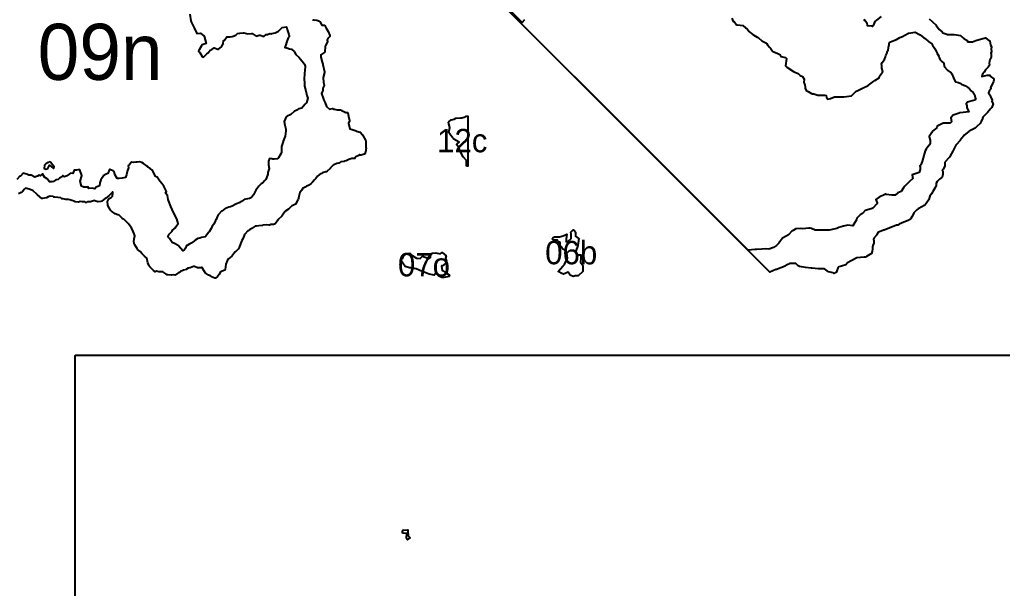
# Model space of a CAD drawing. Header units: millimetres. Extents: x 0 to 600, y 0 to 900.
# Drawn here: x 283.1 to 388.3, y 707.8 to 768.7 of the extents above; entities that cross this region are included whole.
import ezdxf
from ezdxf.enums import TextEntityAlignment as Align

# ---------------------------------------------------------------- set-up
doc = ezdxf.new("R2010")
doc.units = ezdxf.units.MM
doc.layers.add('CORTE', color=1, linetype='Continuous')
doc.layers.add('GRABADO', color=5, linetype='Continuous')

msp = doc.modelspace()

# ---------------------------------------------------------------- linework, layer by layer
at = {"layer": 'CORTE'}
for points in [[(380.47, 768.79), (380.79, 768.5), (380.86, 768.42), (381.19, 768.13), (381.24, 768.05), (381.46, 767.74), (381.54, 767.62), (381.88, 767.39), (381.93, 767.28), (382.36, 767.12), (382.44, 767.11), (382.6, 767.1), (383.16, 767.1), (383.39, 767.06), (383.82, 766.98), (383.98, 766.85), (384.24, 766.65), (384.51, 766.5), (384.63, 766.31), (385.11, 766.3), (385.46, 766.47), (385.82, 766.56), (386.51, 766.74), (386.91, 766.43), (386.99, 766.43), (387.06, 765.97), (387.14, 765.77), (387.12, 765.54), (387.14, 765.26), (387.09, 765.11), (387.1, 764.99), (387.12, 764.68), (386.99, 764.4), (386.92, 764.23), (386.9, 764.03), (386.92, 763.81), (386.78, 763.6), (386.5, 763.3), (386.35, 763.05), (386.19, 762.85), (386.13, 762.6), (386.7, 762.75), (386.98, 762.73), (387.02, 762.62), (387.39, 762.35), (387.41, 762.2), (387.36, 762.06), (387.22, 761.73), (387.06, 761.42), (387.1, 761.31), (386.89, 761.04), (386.83, 760.87), (387.06, 760.52), (387.06, 760.46), (387.06, 760.45), (387.21, 760.08), (387.2, 759.91), (387.32, 759.67), (387.17, 759.3), (387.07, 759.16), (386.72, 758.74), (386.65, 758.68), (386.24, 758.24), (386.22, 758.21), (386.18, 758.12), (386.04, 757.77), (385.95, 757.56), (385.58, 757.26), (385.41, 757.08), (384.89, 756.82), (384.77, 756.74), (384.74, 756.72), (384.23, 756.31), (384.15, 756.22), (383.8, 755.77), (383.78, 755.75), (383.37, 755.3), (383.33, 755.26), (383.33, 755.26), (383.1, 754.82), (383.01, 754.62), (382.87, 754.36), (382.66, 753.98), (382.59, 753.89), (382.18, 753.48), (382.17, 753.44), (382.16, 753.37), (382.14, 753.01), (381.98, 752.69), (381.88, 752.56), (381.93, 752.43), (381.94, 752.15), (381.86, 751.83), (381.6, 751.63), (381.35, 751.35), (381.22, 751.18), (381.21, 750.94), (381.15, 750.75), (381.09, 750.64), (380.86, 750.28), (380.71, 750.03), (380.53, 749.81), (380.44, 749.43), (380.43, 749.39), (380.42, 749.35), (380.03, 748.88), (379.93, 748.81), (379.68, 748.66), (379.31, 748.44), (379.15, 748.33), (378.82, 748.01), (378.8, 747.89), (378.61, 747.58), (378.51, 747.42), (378.46, 747.34), (378.22, 747.19), (377.77, 747.02), (377.26, 746.8), (377.12, 746.68), (376.96, 746.69), (376.38, 746.44), (375.74, 746.2), (375.67, 746.17), (375.6, 746.14), (374.99, 745.9), (374.88, 745.64), (374.6, 745.34), (374.52, 745.19), (374.54, 745.02), (374.56, 744.78), (374.46, 744.52), (374.41, 744.33), (374.4, 744.13), (374.38, 743.9), (374.29, 743.67), (373.77, 743.35), (373.67, 743.26), (373.52, 743.26), (372.74, 743.19), (372.73, 743.18), (372.12, 742.86), (371.73, 742.64), (371.54, 742.46), (371.1, 742.3), (370.8, 742.22), (370.71, 742.1), (370.6, 741.8), (370.52, 741.64), (370.46, 741.58), (370.28, 741.51), (370.2, 741.59), (369.71, 741.71), (369.4, 741.9), (369.27, 742), (368.99, 742.01), (368.58, 742.03), (367.93, 742.09), (367.9, 742.09), (367.85, 742.09), (367.23, 742.16), (366.8, 742.22), (366.58, 742.26), (366.45, 742.33), (366.18, 742.6), (365.51, 742.57), (365.4, 742.5), (364.87, 742.24), (364.31, 742.01), (364.16, 741.96), (364.07, 741.93), (363.41, 741.66), (308.84, 796.24)], [(314.44, 768.7), (314.48, 768.68), (314.6, 768.66), (314.9, 768.64), (314.91, 768.64), (315.17, 768.52), (315.18, 768.52), (315.19, 768.51), (315.2, 768.5), (315.21, 768.49), (315.43, 768.09), (315.67, 768.08), (315.68, 768.09), (315.71, 768.08), (315.71, 768.07), (315.72, 768.07), (315.73, 768.06), (315.74, 768.06), (315.74, 768.05), (315.74, 768.05), (315.91, 767.76), (315.91, 767.76), (316.1, 767.41), (316.1, 767.41), (316.3, 766.98), (316.3, 766.97), (316.3, 766.95), (316.3, 766.94), (316.3, 766.93), (316.29, 766.91), (316.29, 766.9), (316.06, 766.67), (315.99, 766.52), (316.04, 766.36), (316.04, 766.35), (316.04, 766.33), (316.04, 766.32), (316.04, 766.3), (316.03, 766.3), (315.81, 765.93), (315.78, 765.76), (315.76, 765.26), (315.76, 765.25), (315.76, 765.23), (315.75, 765.22), (315.74, 765.21), (315.42, 764.98), (315.33, 764.93), (315.34, 764.66), (315.45, 764.12), (315.54, 763.91), (315.55, 763.91), (315.55, 763.89), (315.73, 763.1), (315.73, 763.09), (315.73, 763.07), (315.72, 763.04), (315.59, 762.48), (315.6, 761.97), (315.67, 761.67), (315.67, 761.67), (315.67, 761.66), (315.67, 761.64), (315.67, 761.63), (315.55, 761.36), (315.53, 761.06), (315.53, 761.05), (315.52, 761.04), (315.4, 760.77), (315.58, 760.3), (315.58, 760.3), (315.64, 760.07), (315.78, 759.77), (315.78, 759.77), (315.92, 759.39), (316.25, 759.1), (316.57, 759.17), (316.58, 759.17), (316.59, 759.17), (316.6, 759.17), (316.61, 759.17), (316.62, 759.16), (316.64, 759.15), (316.69, 759.1), (316.77, 759.09), (316.78, 759.09), (317.09, 759.03), (317.45, 759.05), (317.46, 759.05), (317.47, 759.04), (317.48, 759.04), (317.49, 759.03), (317.55, 758.98), (317.72, 758.9), (317.99, 758.76), (318.14, 758.76), (318.15, 758.76), (318.17, 758.76), (318.17, 758.76), (318.19, 758.75), (318.21, 758.73), (318.21, 758.72), (318.22, 758.71), (318.22, 758.7), (318.27, 758.34), (318.39, 757.9), (318.39, 757.89), (318.39, 757.87), (318.39, 757.85), (318.38, 757.84), (318.27, 757.59), (318.42, 757), (318.67, 756.93), (318.67, 756.93), (319.1, 756.77), (319.11, 756.77), (319.12, 756.77), (319.13, 756.76), (319.14, 756.76), (319.55, 756.63), (319.56, 756.63), (319.57, 756.62), (319.58, 756.62), (319.58, 756.61), (319.59, 756.61), (319.77, 756.37), (319.78, 756.37), (320.11, 755.77), (320.12, 755.76), (320.13, 755.71), (320.13, 755.71), (320.16, 754.96), (320.17, 754.95), (320.13, 754.7), (320.13, 754.69), (320.02, 754.33), (320.02, 754.32), (320.01, 754.32), (320.01, 754.31), (320, 754.3), (319.99, 754.29), (319.98, 754.29), (319.97, 754.28), (319.97, 754.28), (319.87, 754.26), (319.63, 754.19), (319.63, 754.19), (319.61, 754.19), (319.59, 754.19), (319.46, 754.24), (319.42, 754.17), (319.41, 754.16), (319.4, 754.15), (319.39, 754.14), (319.39, 754.14), (319.09, 754.02), (318.98, 753.87), (318.97, 753.86), (318.96, 753.85), (318.95, 753.85), (318.95, 753.84), (318.94, 753.84), (318.93, 753.84), (318.92, 753.83), (318.66, 753.84), (318.34, 753.7), (318.33, 753.7), (318.32, 753.7), (318.26, 753.69), (318.04, 753.57), (318.04, 753.57), (318.02, 753.56), (318.01, 753.56), (317.86, 753.55), (317.82, 753.52), (317.81, 753.51), (317.79, 753.51), (317.78, 753.5), (317.46, 753.46), (317.25, 753.33), (317.25, 753.33), (317.23, 753.32), (317.05, 753.3), (316.7, 753.14), (316.68, 753.13), (316.34, 752.78), (316.31, 752.76), (315.96, 752.43), (315.95, 752.41), (315.94, 752.4), (315.92, 752.39), (315.91, 752.39), (315.91, 752.39), (315.86, 752.38), (315.52, 752.28), (315.41, 752.21), (315.14, 752.06), (314.98, 751.94), (314.79, 751.68), (314.64, 751.53), (314.42, 751.28), (314.42, 751.28), (314.28, 751.15), (314.28, 751.15), (314.04, 750.97), (314.03, 750.96), (314.02, 750.95), (313.79, 750.87), (313.64, 750.76), (313.63, 750.75), (313.35, 750.6), (313.28, 750.45), (313.28, 750.45), (313.07, 750.17), (312.97, 749.77), (312.94, 749.59), (312.94, 749.59), (312.88, 749.4), (312.87, 749.39), (312.7, 749.07), (312.7, 749.07), (312.65, 748.98), (312.64, 748.97), (312.63, 748.95), (312.62, 748.95), (312.25, 748.76), (312.24, 748.76), (312.24, 748.76), (312.23, 748.75), (311.87, 748.39), (311.86, 748.39), (311.86, 748.39), (311.48, 748.14), (311.44, 748.09), (311.14, 747.67), (311.14, 747.66), (311.13, 747.65), (311.13, 747.65), (310.77, 747.31), (310.76, 747.3), (310.72, 747.23), (310.72, 747.23), (310.47, 746.85), (310.46, 746.85), (310.45, 746.84), (310.44, 746.83), (310.42, 746.82), (310.37, 746.81), (310.25, 746.77), (310.25, 746.76), (310.23, 746.76), (309.96, 746.75), (309.82, 746.69), (309.81, 746.69), (309.8, 746.69), (309.79, 746.69), (309.52, 746.73), (309.16, 746.68), (309.16, 746.68), (309.15, 746.68), (309.11, 746.68), (309.09, 746.67), (309.08, 746.67), (308.7, 746.63), (308.44, 746.58), (308.43, 746.58), (308.3, 746.57), (307.97, 746.36), (307.95, 746.34), (307.94, 746.33), (307.73, 746.21), (307.54, 746.08), (307.54, 746.08), (307.52, 746.07), (307.19, 745.72), (307.18, 745.72), (307.17, 745.71), (307.15, 745.7), (307.11, 745.59), (306.96, 745.21), (306.96, 745.21), (306.88, 745.04), (306.72, 744.7), (306.57, 744.29), (306.52, 744.16), (306.52, 744.16), (306.51, 744.14), (306.5, 744.14), (306.18, 743.85), (306.11, 743.8), (305.84, 743.41), (305.83, 743.4), (305.83, 743.39), (305.82, 743.39), (305.78, 743.37), (305.45, 743.07), (305.44, 743.07), (305.42, 743.06), (305.37, 743.05), (305.22, 742.71), (305.17, 742.56), (305.16, 742.56), (305.14, 742.5), (305.07, 741.94), (305.07, 741.93), (305.06, 741.91), (305.05, 741.9), (305.05, 741.89), (305.03, 741.88), (304.77, 741.78), (304.56, 741.65), (304.44, 741.4), (304.43, 741.4), (304.27, 741.2), (304.27, 741.19), (304.04, 741.01), (304.04, 741.01), (304.03, 741), (304.01, 741), (304, 741), (303.99, 741), (303.98, 741), (303.61, 741.17), (303.61, 741.18), (303.6, 741.18), (303.51, 741.26), (303.28, 741.35), (303.28, 741.35), (303.27, 741.36), (303.05, 741.52), (303.01, 741.53), (303, 741.53), (302.98, 741.54), (302.97, 741.55), (302.97, 741.56), (302.78, 741.84), (302.78, 741.85), (302.6, 742.15), (302.58, 742.16), (302.55, 742.15), (302.55, 742.15), (302.54, 742.14), (302.53, 742.14), (302.52, 742.14), (302.17, 742.12), (302.16, 742.12), (302.14, 742.12), (302.14, 742.12), (302.13, 742.13), (301.8, 742.28), (301.74, 742.27), (301.7, 742.25), (301.7, 742.25), (301.34, 742.12), (301.33, 742.12), (301.13, 742.08), (300.95, 741.97), (300.94, 741.97), (300.93, 741.96), (300.93, 741.96), (300.6, 741.88), (300.55, 741.84), (300.55, 741.84), (300.54, 741.84), (300.3, 741.72), (300.16, 741.62), (300.15, 741.61), (300.14, 741.61), (300.12, 741.61), (299.77, 741.37), (299.77, 741.36), (299.75, 741.36), (299.74, 741.35), (299.73, 741.35), (299.57, 741.38), (299.32, 741.34), (299.32, 741.34), (299.31, 741.34), (298.94, 741.36), (298.93, 741.36), (298.92, 741.36), (298.87, 741.37), (298.85, 741.38), (298.72, 741.47), (298.39, 741.68), (298.28, 741.7), (298, 741.71), (297.99, 741.71), (297.73, 741.76), (297.59, 741.71), (297.59, 741.71), (297.58, 741.71), (297.56, 741.71), (297.54, 741.71), (297.53, 741.72), (297.53, 741.73), (297.39, 741.85), (297.03, 742.21), (297.02, 742.22), (296.91, 742.38), (296.91, 742.38), (296.9, 742.39), (296.8, 742.65), (296.68, 743.14), (296.45, 743.36), (296.45, 743.36), (296.2, 743.62), (295.96, 743.86), (295.7, 744.1), (295.69, 744.11), (295.42, 744.59), (295.33, 744.74), (295.33, 744.75), (295.33, 744.75), (295.33, 744.76), (295.33, 744.77), (295.3, 744.9), (295.3, 744.9), (295.3, 744.91), (295.33, 745.24), (295.39, 745.56), (295.35, 745.76), (295.22, 746.01), (295.22, 746.01), (295.04, 746.41), (294.68, 746.87), (294.62, 746.95), (294.21, 747.32), (294.1, 747.38), (294.1, 747.38), (294.08, 747.39), (293.73, 747.76), (293.57, 747.81), (293.3, 747.9), (293.29, 747.9), (293.28, 747.91), (292.92, 748.18), (292.92, 748.18), (292.8, 748.29), (292.79, 748.3), (292.52, 748.81), (292.52, 748.81), (292.51, 748.83), (292.48, 749.21), (292.47, 749.22), (292.48, 749.23), (292.48, 749.24), (292.62, 749.51), (292.62, 749.52), (292.65, 749.55), (292.86, 749.66), (293, 749.81), (293.04, 750.13), (293.02, 750.24), (293.02, 750.24), (293.01, 750.23), (292.68, 749.9), (292.68, 749.9), (292.64, 749.87), (292.64, 749.87), (292.3, 749.58), (292.29, 749.57), (292.22, 749.53), (291.91, 749.28), (291.91, 749.27), (291.89, 749.27), (291.76, 749.22), (291.75, 749.22), (291.47, 749.18), (291.46, 749.18), (291.44, 749.18), (291.12, 749.29), (291.03, 749.32), (290.98, 749.29), (290.97, 749.28), (290.65, 749.17), (290.64, 749.17), (290.62, 749.17), (290.33, 749.18), (290.25, 749.11), (290.24, 749.1), (290.23, 749.1), (290.23, 749.1), (290.22, 749.1), (290.21, 749.1), (290.2, 749.1), (290.18, 749.1), (290.17, 749.1), (290.16, 749.11), (290.16, 749.11), (290.04, 749.19), (289.77, 749.19), (289.54, 749.21), (289.38, 749.15), (289.37, 749.15), (289.36, 749.15), (289.35, 749.15), (289.05, 749.17), (289.04, 749.17), (289.03, 749.18), (288.89, 749.25), (288.64, 749.34), (288.46, 749.39), (288.31, 749.42), (288.04, 749.44), (288.03, 749.44), (287.74, 749.51), (287.63, 749.5), (287.62, 749.5), (287.6, 749.5), (287.59, 749.51), (287.57, 749.51), (287.57, 749.52), (287.56, 749.53), (287.49, 749.61), (287.16, 749.66), (286.82, 749.69), (286.74, 749.7), (286.73, 749.7), (286.73, 749.7), (286.72, 749.7), (286.65, 749.74), (286.32, 749.81), (286.12, 749.71), (285.96, 749.61), (285.96, 749.61), (285.93, 749.6), (285.53, 749.54), (285.52, 749.53), (285.51, 749.53), (285.5, 749.53), (285.49, 749.53), (285.47, 749.54), (285.47, 749.54), (285.45, 749.55), (285.45, 749.55), (284.98, 749.94), (284.97, 749.94), (284.91, 750.01), (284.5, 750.37), (284.38, 750.43), (284.07, 750.55), (283.68, 750.65), (283.57, 750.53), (283.37, 750.28), (283.36, 750.27), (283.36, 750.27), (283.34, 750.25), (283.33, 750.24), (283.24, 750.2), (282.93, 750.04)], [(373.44, 768.72), (373.63, 768.58), (373.8, 768.33), (373.83, 768.05), (374.31, 768.03), (374.4, 767.97), (374.49, 768.03), (374.5, 768.05), (374.55, 768.13), (374.69, 768.5), (374.88, 768.62), (375.36, 769.01)], [(289, 691.39), (289, 709.95), (289, 710.35), (289, 710.85), (289, 711.16), (289, 711.55), (289, 711.93), (289, 712.17), (289, 712.52), (289, 712.83), (289, 713.22), (289, 713.64), (289, 732.68), (289, 732.69), (289, 732.7), (289, 732.71), (289.01, 732.71), (289.01, 732.72), (289.01, 732.72), (289.01, 732.72), (289.02, 732.74), (289.04, 732.75), (289.05, 732.75), (289.07, 732.76), (351.11, 732.76), (351.11, 732.76), (352.06, 732.76), (352.2, 732.76), (353, 732.76), (353.02, 732.76), (353.02, 732.76), (353.03, 732.76), (353.03, 732.76), (353.03, 732.76), (353.04, 732.76), (353.98, 732.76), (354.52, 732.76), (355.58, 732.76), (462.24, 732.76)]]:
    msp.add_lwpolyline(points, dxfattribs=at)
for points in [[(330.93, 753), (330.93, 753.6), (330.59, 753.97), (330.58, 753.98), (330.58, 753.98), (330.58, 753.99), (330.33, 754.45), (330.32, 754.46), (330.3, 754.52), (330.3, 754.52), (330.24, 754.66), (330.06, 755.03), (329.9, 755.29), (329.9, 755.3), (329.9, 755.3), (329.89, 755.31), (329.89, 755.32), (329.89, 755.32), (329.89, 755.33), (329.89, 755.34), (329.9, 755.36), (329.9, 755.37), (329.91, 755.38), (329.91, 755.38), (330.13, 755.58), (329.58, 755.9), (329.58, 755.91), (329.57, 755.91), (329.56, 755.92), (329.44, 756.07), (329.44, 756.07), (329.26, 756.29), (329.05, 756.59), (329.04, 756.6), (329.03, 756.62), (329.03, 756.62), (329.03, 756.63), (329.03, 756.64), (329.03, 756.65), (329.03, 756.65), (329.11, 756.98), (329.15, 757.16), (329.03, 757.53), (329.03, 757.54), (329.01, 757.67), (329.01, 757.68), (329.01, 757.7), (329.01, 757.7), (329.01, 757.71), (329.02, 757.72), (329.02, 757.72), (329.02, 757.73), (329.03, 757.73), (329.03, 757.74), (329.29, 757.95), (329.3, 757.96), (329.31, 757.96), (329.31, 757.96), (329.32, 757.97), (329.59, 758.03), (329.77, 758.13), (329.78, 758.14), (329.79, 758.14), (329.79, 758.14), (330.3, 758.18), (330.31, 758.19), (330.43, 758.19), (330.79, 758.27), (330.85, 758.34), (330.85, 758.34), (330.85, 758.34), (330.86, 758.35), (330.87, 758.35), (330.88, 758.36), (330.89, 758.36), (330.9, 758.36), (331.01, 758.36), (331.02, 758.36), (331.02, 758.36), (331.03, 758.36), (331.04, 758.35), (331.05, 758.35), (331.05, 758.34), (331.06, 758.34), (331.07, 758.33), (331.07, 758.32), (331.08, 758.31), (331.08, 758.31), (331.08, 758.3), (331.08, 758.29), (331.08, 758.29), (331.08, 753), (330.93, 753)], [(341.75, 743.16), (341.68, 743.7), (341.58, 743.8), (341.46, 744.05), (341.25, 744.11), (341.12, 744.33), (340.96, 744.51), (340.96, 744.82), (340.72, 744.94), (340.68, 745.1), (340.23, 745.1), (340.18, 745.14), (340.11, 745.22), (340.2, 745.38), (340.35, 745.45), (340.88, 745.45), (341.28, 745.54), (341.67, 745.71), (341.6, 745.22), (341.6, 744.92), (341.79, 744.95), (342.14, 745.26), (342.14, 745.73), (342.09, 745.95), (342.34, 746.2), (342.49, 746.1), (342.6, 745.95), (342.6, 745.51), (342.9, 745.3), (342.95, 745.27), (342.84, 744.52), (342.77, 744.29), (342.59, 743.85), (342.72, 743.63), (342.89, 743.53), (343.18, 743.53), (343.18, 743.14), (343.14, 742.73), (343.33, 742.48), (343.37, 742.33), (343.37, 741.73), (342.9, 741.28), (342.58, 741.28), (342.35, 741.21), (342.01, 741.32), (341.8, 741.66), (341.3, 741.43), (341.14, 741.53), (340.75, 741.74), (341.25, 742.31), (341.41, 742.49), (341.75, 743.16)], [(329.1, 741.28), (329.08, 741.24), (329.06, 741.21), (328.51, 741.07), (328.3, 741.1), (327.96, 741.22), (327.63, 741.56), (327.45, 741.35), (326.91, 741.45), (326.23, 741.72), (326.21, 741.73), (326.19, 741.74), (325.52, 742.01), (325.01, 742.13), (324.83, 742.13), (324.36, 742.27), (324.09, 742.63), (323.95, 742.82), (323.86, 743.04), (324.09, 743.15), (324.16, 743.37), (324.26, 743.44), (324.52, 743.67), (324.87, 743.69), (325.12, 743.44), (325.56, 743.16), (325.96, 743.12), (326.21, 743.36), (326.49, 743.28), (326.92, 743.13), (327.08, 743.23), (327.05, 743.39), (327.25, 743.7), (327.63, 743.74), (328.11, 743.61), (328.32, 743.77), (328.74, 743.4), (328.68, 743.17), (328.79, 742.85), (328.69, 742.57), (328.35, 742.35), (328.26, 742.33), (328.24, 742.31), (328.32, 741.83), (328.32, 741.83), (328.35, 741.82), (328.79, 741.55), (329.08, 741.36), (329.1, 741.28)]]:
    msp.add_lwpolyline(points, close=True, dxfattribs=at)
at = {"layer": 'GRABADO'}
for points in [[(359.34, 768.84), (359.48, 768.5), (359.58, 768.48), (359.85, 768.14), (359.95, 768.12), (360.51, 768.07), (360.81, 767.81), (360.95, 767.75), (361.19, 767.42), (361.28, 767.34), (361.63, 767.07), (361.7, 767.03), (362.04, 766.82), (362.16, 766.76), (362.2, 766.73), (362.56, 766.41), (362.63, 766.38), (363.07, 766.17), (363.17, 766), (363.39, 765.74), (363.5, 765.63), (363.69, 765.3), (363.75, 765.27), (364.2, 765.1), (364.49, 764.94), (364.59, 764.74), (365.09, 764.62), (365.2, 764.54), (365.08, 763.75), (365.09, 763.73), (365.25, 763.61), (365.51, 763.43), (365.54, 763.4), (365.93, 763.13), (366.08, 763.07), (366.46, 762.91), (366.66, 762.72), (366.91, 762.61), (367.08, 762.31), (367.07, 761.96), (367.08, 761.89), (367.15, 761.7), (367.19, 761.47), (367.2, 761.36), (367.31, 761.12), (367.51, 761.01), (367.86, 760.79), (367.97, 760.76), (368.12, 760.73), (368.54, 760.6), (369.2, 760.61), (369.3, 760.62), (369.44, 760.58), (369.47, 760.37), (369.61, 760.16), (369.62, 760.17), (369.9, 760.25), (370.35, 760.44), (370.56, 760.41), (371.23, 760.43), (371.31, 760.43), (371.32, 760.44), (372.15, 760.54), (372.17, 760.55), (372.19, 760.56), (372.67, 761.02), (372.77, 761.07), (373.34, 761.35), (373.93, 761.65), (373.98, 761.68), (374.12, 761.78), (374.54, 762.09), (374.66, 762.18), (375.12, 762.46), (375.16, 762.64), (375.49, 763.06), (375.49, 763.09), (375.5, 763.13), (375.39, 763.48), (375.4, 763.77), (375.38, 763.91), (375.43, 764.1), (375.71, 764.41), (375.79, 764.7), (375.83, 764.84), (375.93, 765.07), (376.02, 765.3), (376.09, 765.39), (376.13, 765.71), (376.18, 766.04), (376.19, 766.15), (376.25, 766.26), (376.5, 766.37), (376.97, 766.55), (377.34, 766.77), (377.62, 766.89), (377.88, 767.02), (378.28, 767.23), (378.99, 767.35), (379.44, 767.1), (379.51, 767.06), (379.51, 767.05), (379.92, 766.75), (379.96, 766.7), (380.35, 766.43), (380.41, 766.34), (380.76, 766.09), (380.83, 765.96), (381.03, 765.62), (381.07, 765.58), (381.24, 765.3), (381.29, 765.18), (381.31, 765.15), (381.5, 764.78), (381.56, 764.65), (381.66, 764.39), (381.83, 764.22), (382.05, 764.02), (382.08, 763.69), (382.13, 763.62), (382.41, 763.32), (382.49, 763.26), (382.83, 762.99), (382.89, 762.87), (383.08, 762.47), (383.07, 762.45), (383.26, 762.08), (383.31, 762.02), (383.6, 761.95), (383.87, 761.85), (383.94, 761.79), (384.36, 761.6), (384.57, 761.45), (384.81, 761.28), (384.98, 761.08), (385.18, 760.9), (385.33, 760.68), (385.39, 760.35), (385.48, 760.25), (385.36, 760.08), (385.08, 759.98), (384.58, 759.87), (384.43, 759.67), (384.52, 759.45), (384.51, 759.28), (384.73, 758.81), (383.79, 758.71), (383.74, 758.71), (383.68, 758.67), (383.03, 758.48), (382.79, 758.16), (382.88, 757.8), (382.87, 757.74), (382.84, 757.7), (382.72, 757.62), (382.02, 757.59), (381.93, 757.58), (381.92, 757.58), (381.32, 757.28), (381.3, 757.09), (380.85, 756.75), (380.75, 756.59), (380.47, 756.18), (380.46, 756.16), (380.46, 756.14), (380.58, 755.77), (380.58, 755.48), (380.51, 755.29), (380.44, 755.21), (380.16, 754.82), (380.05, 754.64), (379.98, 754.39), (379.88, 754.04), (379.86, 753.95), (379.83, 753.88), (379.71, 753.51), (379.57, 753.14), (379.47, 753.05), (379.5, 752.95), (379.5, 752.64), (379.39, 752.31), (378.65, 752.07), (378.72, 751.67), (378.38, 751.36), (378.17, 751.15), (377.88, 750.88), (377.88, 750.88), (377.72, 750.67), (377.46, 750.31), (377.11, 750.15), (376.84, 749.91), (376.47, 749.91), (375.88, 749.97), (375.8, 749.99), (375.77, 749.99), (375.74, 749.96), (375.11, 749.69), (374.77, 749.43), (374.9, 749.08), (374.89, 749.03), (374.87, 748.99), (374.43, 748.52), (374.38, 748.46), (374.26, 748.42), (373.61, 748.25), (373.35, 747.93), (373.07, 747.81), (372.74, 747.45), (372.7, 747.25), (372.5, 746.99), (372.29, 746.61), (371.77, 746.68), (371.31, 746.59), (370.81, 746.44), (370.59, 746.34), (369.76, 746.15), (369.75, 746.16), (369.01, 746.14), (368.78, 746.15), (368.28, 746.17), (367.87, 746.32), (367.74, 746.37), (367.6, 746.36), (366.94, 746.3), (366.65, 746.32), (366.2, 746.28), (365.91, 746.12), (365.78, 746.03), (365.41, 745.65), (365.15, 745.51), (364.78, 745.3), (364.57, 745.02), (364.36, 744.76), (364.14, 744.53), (363.81, 744.29), (363.3, 744.12), (362.93, 744.15), (362.56, 744.13), (361.99, 744.1), (361.79, 744.1), (361.08, 744), (323.8, 781.28)], [(334.23, 771.06), (336.9, 768.39), (337.18, 768.69)], [(301.29, 769.27), (301.4, 768.55), (301.43, 768.44), (301.5, 768.3), (301.75, 767.8), (302.06, 767.21), (302.45, 767.24), (302.84, 766.93), (303.05, 766.12), (302.63, 766), (302.54, 765.87), (302.3, 765.47), (302.25, 765.43), (302.21, 765.28), (302.35, 765.18), (302.6, 764.76), (302.77, 764.68), (302.87, 764.78), (303.11, 765.02), (303.26, 765.13), (303.48, 765.42), (303.66, 765.5), (303.91, 765.66), (304.31, 765.54), (304.35, 765.53), (304.35, 765.54), (304.69, 765.79), (304.73, 765.85), (304.85, 766.11), (304.89, 766.45), (305.02, 766.48), (305.26, 766.85), (305.44, 766.86), (305.61, 766.85), (305.84, 766.87), (305.94, 766.92), (306.22, 767.01), (306.39, 767.2), (306.64, 767.24), (307.02, 767.27), (307.06, 767.26), (307.09, 767.28), (307.51, 767.18), (307.91, 767.2), (307.92, 767.2), (307.96, 767.19), (308.39, 766.91), (308.72, 767.02), (308.79, 767.02), (308.84, 767.02), (309.21, 766.9), (309.48, 767.09), (309.6, 767.1), (309.88, 767.2), (310.02, 767.16), (310.08, 767.22), (310.42, 767.27), (310.66, 767.37), (310.79, 767.44), (311.04, 767.7), (311.17, 767.83), (311.63, 767.92), (311.72, 767.63), (311.89, 767.11), (311.94, 766.91), (311.97, 766.87), (311.83, 766.73), (311.69, 766.36), (311.54, 765.9), (311.51, 765.8), (311.48, 765.72), (311.53, 765.71), (311.69, 765.66), (311.97, 765.57), (312.17, 765.51), (312.46, 765.28), (312.65, 764.96), (312.97, 764.66), (313.13, 764.47), (313.48, 764.06), (313.59, 763.92), (313.65, 763.69), (313.61, 763.2), (313.58, 763.01), (313.57, 762.88), (313.55, 762.3), (313.58, 761.91), (313.56, 761.57), (313.7, 761.06), (313.83, 760.57), (313.92, 760.28), (313.79, 759.8), (313.66, 759.65), (313.45, 759.38), (313.28, 759.22), (312.93, 759.13), (312.89, 759.08), (312.61, 758.94), (312.48, 758.88), (312.47, 758.87), (312.11, 758.52), (312.04, 758.51), (311.72, 758.37), (311.61, 758.27), (311.4, 757.78), (311.39, 757.78), (311.39, 757.77), (311.48, 757.39), (311.56, 756.95), (311.57, 756.9), (311.56, 756.78), (311.49, 756.22), (311.29, 755.67), (311.28, 755.66), (311.28, 755.65), (311.11, 755.12), (311.11, 754.51), (311.08, 754.4), (311.05, 754.34), (310.79, 753.9), (310.66, 753.8), (310.33, 753.75), (310.2, 753.77), (310.07, 753.79), (309.83, 753.84), (309.73, 753.55), (309.72, 753.14), (309.78, 752.77), (309.66, 752.31), (309.65, 752.14), (309.63, 752.04), (309.43, 751.59), (309.33, 751.47), (309.06, 751.18), (308.94, 751.13), (308.67, 750.87), (308.6, 750.74), (308.37, 750.43), (308.26, 750.22), (308.13, 749.93), (307.89, 749.66), (307.69, 749.56), (307.46, 749.52), (307.1, 749.42), (307.08, 749.4), (306.83, 749.23), (306.7, 749.16), (306.68, 749.13), (306.29, 748.96), (306.16, 748.89), (305.89, 748.75), (305.64, 748.65), (305.48, 748.61), (305.1, 748.49), (305.09, 748.49), (304.72, 748.2), (304.68, 748.17), (304.35, 747.83), (304.32, 747.81), (304.26, 747.65), (304.11, 747.31), (304.04, 747.2), (303.88, 746.79), (303.7, 746.57), (303.58, 746.35), (303.36, 745.99), (303.28, 745.9), (303.01, 745.5), (302.95, 745.44), (302.56, 745.36), (302.35, 745.28), (302.16, 745.25), (301.85, 745.08), (301.79, 745.03), (301.42, 744.78), (301.41, 744.77), (301.29, 744.68), (301, 744.51), (300.95, 744.5), (300.84, 744.23), (300.7, 744.03), (300.66, 744.01), (300.53, 743.95), (300.07, 744.49), (300.06, 744.53), (299.65, 744.72), (299.39, 744.83), (299.12, 745.27), (298.95, 745.45), (299.03, 745.67), (299.08, 745.73), (299.39, 746.06), (299.44, 746.14), (299.77, 746.41), (299.79, 746.51), (300.03, 746.85), (299.89, 747.35), (299.58, 747.96), (299.57, 748), (299.54, 748.04), (299.27, 748.69), (299.01, 749.32), (298.99, 749.42), (298.89, 749.87), (298.7, 750.12), (298.79, 750.3), (298.52, 750.88), (298.29, 751.16), (298.09, 751.41), (297.79, 751.81), (297.6, 751.9), (297.35, 752.45), (297.29, 752.56), (297.27, 752.57), (297.04, 752.76), (296.78, 752.9), (296.74, 753.01), (296.32, 753.28), (296.17, 753.38), (295.91, 753.48), (295.67, 753.42), (295.5, 753.45), (295.25, 753.4), (295.08, 753.45), (295.01, 753.41), (294.76, 753.07), (294.68, 753.04), (294.71, 752.84), (294.57, 752.43), (294.5, 752.09), (294.42, 751.78), (294.06, 751.71), (293.71, 751.68), (293.63, 751.69), (293.5, 751.69), (293.27, 752.1), (293.2, 752.43), (293.07, 752.5), (292.74, 752.63), (292.7, 752.64), (292.52, 752.21), (292.34, 752.13), (292.03, 751.96), (291.99, 751.87), (291.76, 751.53), (291.67, 751.23), (291.63, 750.9), (291.28, 750.76), (291.13, 750.59), (290.82, 750.65), (290.47, 750.62), (290.36, 750.78), (290.23, 750.74), (289.95, 750.75), (289.7, 750.88), (289.56, 751.4), (289.74, 751.96), (289.73, 752), (289.51, 752.62), (289.3, 752.62), (289.14, 752.57), (288.92, 752.57), (288.77, 752.23), (288.51, 752.26), (288.24, 752.03), (288.14, 751.98), (287.82, 751.87), (287.7, 752.01), (287.67, 751.89), (287.35, 751.73), (287.2, 751.58), (286.94, 751.53), (286.69, 751.35), (286.53, 751.31), (286.26, 751.32), (286, 751.64), (285.74, 751.83), (285.53, 752.2), (285.29, 751.97), (285.15, 752.03), (284.97, 751.93), (284.78, 751.85), (284.68, 751.83), (284.29, 752.04), (284.06, 752.05), (283.84, 752.16), (283.54, 752.23), (283.45, 752.25), (283.15, 751.95), (283.1, 751.93), (282.76, 751.58)], [(289, 707.61), (289, 708.03), (289, 708.42), (289, 708.89), (289, 709.41), (289, 732.69), (289, 732.69), (289, 732.69), (289, 732.7), (289.01, 732.71), (289.01, 732.72), (289.02, 732.73), (289.02, 732.74), (289.03, 732.74), (289.05, 732.75), (289.06, 732.75), (289.07, 732.76), (305.41, 732.76), (305.41, 732.76), (306.57, 732.76), (306.75, 732.76), (307.73, 732.76), (307.73, 732.76), (307.73, 732.76), (307.76, 732.76), (307.77, 732.76), (307.77, 732.76), (307.77, 732.76), (308.92, 732.76), (309.57, 732.76), (310.88, 732.76), (441.22, 732.76)]]:
    msp.add_lwpolyline(points, dxfattribs=at)
for points in [[(286.22, 753.47), (286.12, 753.41), (285.87, 753.27), (285.73, 753.12), (285.71, 752.75), (285.92, 752.68), (286.07, 752.75), (286.27, 753.11), (286.65, 752.78), (286.72, 752.78), (286.74, 752.79), (286.78, 752.93), (286.63, 753.12), (286.38, 753.42), (286.22, 753.47)], [(324.69, 713.93), (324.68, 714.04), (324.62, 714.06), (324.23, 714.02), (324.14, 714.04), (324.04, 713.91), (324.05, 713.81), (324.13, 713.77), (324.5, 713.72), (324.47, 713.24), (324.52, 713.07), (324.61, 713.02), (324.88, 713.24), (324.71, 713.41), (324.69, 713.93)]]:
    msp.add_lwpolyline(points, close=True, dxfattribs=at)

# ---------------------------------------------------------------- texts
for s, height, p in [('09n', 6, (291.69, 765.24)), ('12c', 2.5, (330.47, 755.74)), ('06b', 2.5, (342.14, 743.75)), ('07o', 2.5, (326.37, 742.46))]:
    msp.add_text(s, height=height, dxfattribs=at).set_placement(p, align=Align.MIDDLE_CENTER)

doc.saveas('drawing.dxf')
